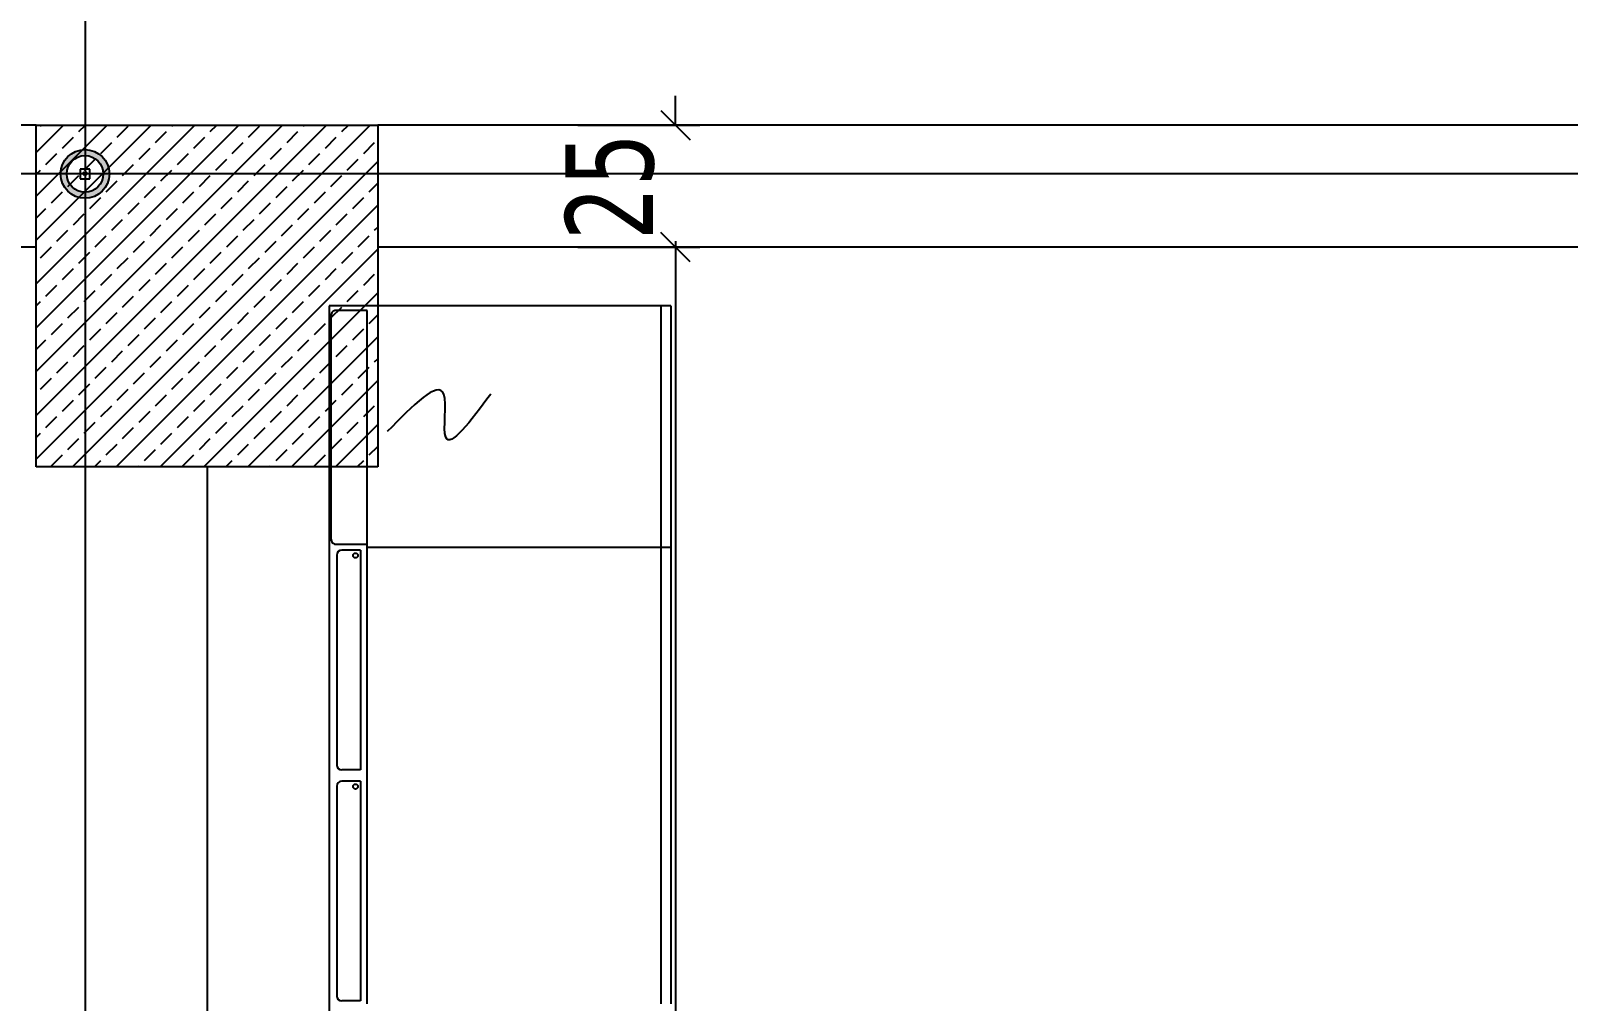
# Model space of a CAD drawing. Header units: millimetres. Extents: x 43168.9 to 43194.6, y -25545.1 to -25543.4.
# Drawn here: x 43170.3637 to 43170.4267, y -25543.8738 to -25543.8341 of the extents above; entities that cross this region are included whole.
import ezdxf

# ---------------------------------------------------------------- set-up
doc = ezdxf.new("R2010")
doc.units = ezdxf.units.MM
doc.header["$LTSCALE"] = 200
doc.linetypes.add('DASHDOT2', pattern=[0.5, 0.25, -0.125, 0, -0.125])
doc.linetypes.add('DIVIDE', pattern=[1.25, 0.5, -0.25, 0, -0.25, 0, -0.25])
for name, color, linetype in [('aks_sgh', 5, 'DASHDOT2'), ('duv_sgh', 4, 'Continuous'), ('kolon-b.a_sgh', 6, 'Continuous'), ('olcuic_sgh', 183, 'Continuous'), ('tarama-betonarme_sgh', 223, 'Continuous')]:
    doc.layers.add(name, color=color, linetype=linetype)
doc.styles.add('dim', font='VERDANA.TTF', dxfattribs={"width": 0.7})

msp = doc.modelspace()

# ---------------------------------------------------------------- hatches: boundary and pattern name
h = msp.add_hatch(color=256)
edge = h.paths.add_edge_path()
edge.add_arc((43170.365879, -25543.839919), 0.001, 0, 360)
edge = h.paths.add_edge_path(flags=16)
edge.add_arc((43170.365879, -25543.839919), 0.00075, 0, 360)
h = msp.add_hatch(color=256)
edge = h.paths.add_edge_path()
edge.add_arc((43170.365879, -25543.839919), 0.001, 0, 360)
edge = h.paths.add_edge_path(flags=16)
edge.add_arc((43170.365879, -25543.839919), 0.00075, 0, 360)

# ---------------------------------------------------------------- linework, layer by layer
at = {"color": 0, "linetype": 'ByBlock', "lineweight": -2}
for p, q in [((43170.389474, -25543.837319), (43170.390674, -25543.838519)), ((43170.366079, -25543.839719), (43170.365679, -25543.839719)), ((43170.365679, -25543.839719), (43170.365679, -25543.840119)), ((43170.366079, -25543.839719), (43170.365679, -25543.839719)), ((43170.365679, -25543.839719), (43170.365679, -25543.840119)), ((43170.365679, -25543.840119), (43170.366079, -25543.840119)), ((43170.365679, -25543.840119), (43170.366079, -25543.840119)), ((43170.36595, -25543.839849), (43170.365808, -25543.83999)), ((43170.36595, -25543.83999), (43170.365808, -25543.839849)), ((43170.36595, -25543.839849), (43170.365808, -25543.83999)), ((43170.36595, -25543.83999), (43170.365808, -25543.839849)), ((43170.366079, -25543.840119), (43170.366079, -25543.839719)), ((43170.366079, -25543.840119), (43170.366079, -25543.839719)), ((43170.390674, -25543.843519), (43170.389474, -25543.842319)), ((43170.390674, -25543.843519), (43170.389474, -25543.842319))]:
    msp.add_line(p, q, dxfattribs=at)
for p, q in [((43170.375879, -25543.845319), (43170.375879, -25543.873919)), ((43170.389879, -25543.845319), (43170.375879, -25543.845319)), ((43170.389479, -25543.845319), (43170.389479, -25543.873919)), ((43170.389879, -25543.845319), (43170.389879, -25543.873919)), ((43170.37596, -25543.854885), (43170.37596, -25543.845713)), ((43170.377448, -25543.845513), (43170.37616, -25543.845513)), ((43170.377448, -25543.873919), (43170.377448, -25543.845513)), ((43170.37616, -25543.855085), (43170.377448, -25543.855085)), ((43170.377163, -25543.85533, -0.0002), (43170.376399, -25543.85533, -0.0002)), ((43170.377163, -25543.85533, -0.0002), (43170.377163, -25543.864332, -0.0002)), ((43170.376199, -25543.85553, -0.0002), (43170.376199, -25543.864132, -0.0002)), ((43170.376609, -25543.864332, -0.0002), (43170.376399, -25543.864332, -0.0002)), ((43170.377163, -25543.864797, -0.0002), (43170.376399, -25543.864797, -0.0002)), ((43170.377163, -25543.864332, -0.0002), (43170.376609, -25543.864332, -0.0002)), ((43170.377163, -25543.864797, -0.0002), (43170.377163, -25543.873798, -0.0002)), ((43170.376199, -25543.864997, -0.0002), (43170.376199, -25543.873598, -0.0002)), ((43170.376609, -25543.873798, -0.0002), (43170.376399, -25543.873798, -0.0002)), ((43170.377163, -25543.873798, -0.0002), (43170.376609, -25543.873798, -0.0002))]:
    msp.add_line(p, q)
at = {"linetype": 'DIVIDE', "ltscale": 5}
msp.add_line((43170.389879, -25543.855219), (43170.377448, -25543.855219), dxfattribs=at)
at = {"color": 0, "linetype": 'Continuous', "lineweight": -2}
for radius in [0.001, 0.001, 0.00075, 0.00075]:
    msp.add_circle((43170.365879, -25543.839919), radius, dxfattribs=at)
for centre in [(43170.376966, -25543.855548), (43170.376966, -25543.865015)]:
    msp.add_circle(centre, 0.0001)
for centre, start, end in [((43170.37616, -25543.845713), 90, 180.07241), ((43170.37616, -25543.854885), 179.92759, 270), ((43170.376399, -25543.85553, -0.0002), 90, 180), ((43170.376399, -25543.864132, -0.0002), 180, 270), ((43170.376399, -25543.864997, -0.0002), 90, 180), ((43170.376399, -25543.873598, -0.0002), 180, 270)]:
    msp.add_arc(centre, 0.0002, start, end)
msp.add_open_spline([(43170.382503, -25543.848942), (43170.381671, -25543.850053), (43170.380263, -25543.851933), (43170.381022, -25543.847655), (43170.379312, -25543.849405), (43170.378267, -25543.850473)], degree=3, knots=[0, 0, 0, 0, 12.767561, 21.610459, 35.485369, 35.485369, 35.485369, 35.485369])
at = {"layer": 'aks_sgh'}
for p, q in [((43170.365879, -25543.740919), (43170.365879, -25544.789919)), ((43171.17088, -25543.839919), (43170.194878, -25543.839919))]:
    msp.add_line(p, q, dxfattribs=at)
at = {"layer": 'duv_sgh'}
for p, q in [((43170.363879, -25543.837919), (43170.343868, -25543.837919)), ((43170.514879, -25543.837919), (43170.377879, -25543.837919)), ((43170.363879, -25543.842919), (43170.343868, -25543.842919)), ((43170.510879, -25543.842919), (43170.377879, -25543.842919)), ((43170.370879, -25543.851919), (43170.370879, -25543.975919)), ((43170.375879, -25543.851919), (43170.375879, -25543.976006))]:
    msp.add_line(p, q, dxfattribs=at)
at = {"layer": 'kolon-b.a_sgh'}
for p, q in [((43170.390074, -25543.837919), (43170.390074, -25543.836719)), ((43170.363879, -25543.837919), (43170.377879, -25543.837919)), ((43170.363879, -25543.851919), (43170.363879, -25543.837919)), ((43170.377879, -25543.837919), (43170.377879, -25543.851919)), ((43170.386074, -25543.837919), (43170.391074, -25543.837919)), ((43170.386074, -25543.842919), (43170.391074, -25543.842919)), ((43170.390074, -25543.842919), (43170.390074, -25543.844119)), ((43170.377879, -25543.851919), (43170.363879, -25543.851919))]:
    msp.add_line(p, q, dxfattribs=at)
at = {"layer": 'olcuic_sgh'}
for p, q in [((43170.390074, -25543.842669), (43170.390074, -25544.346169)), ((43170.386074, -25543.842919), (43170.391074, -25543.842919))]:
    msp.add_line(p, q, dxfattribs=at)
at = {"layer": 'tarama-betonarme_sgh'}
for p, q in [((43170.363879, -25543.839036), (43170.364996, -25543.837919)), ((43170.363879, -25543.840832), (43170.366792, -25543.837919)), ((43170.363879, -25543.842628), (43170.368588, -25543.837919)), ((43170.363879, -25543.844424), (43170.370384, -25543.837919)), ((43170.363879, -25543.84622), (43170.37218, -25543.837919)), ((43170.363879, -25543.848016), (43170.373976, -25543.837919)), ((43170.363879, -25543.849812), (43170.375772, -25543.837919)), ((43170.363879, -25543.851608), (43170.377568, -25543.837919)), ((43170.364054, -25543.837963), (43170.364098, -25543.837919)), ((43170.364952, -25543.838861), (43170.365401, -25543.838412)), ((43170.365626, -25543.838188), (43170.365894, -25543.837919)), ((43170.367197, -25543.838412), (43170.367646, -25543.837963)), ((43170.368769, -25543.838637), (43170.369218, -25543.838188)), ((43170.369442, -25543.837963), (43170.369486, -25543.837919)), ((43170.37034, -25543.838861), (43170.370789, -25543.838412)), ((43170.371014, -25543.838188), (43170.371282, -25543.837919)), ((43170.372585, -25543.838412), (43170.373034, -25543.837963)), ((43170.374157, -25543.838637), (43170.374606, -25543.838188)), ((43170.37483, -25543.837963), (43170.374874, -25543.837919)), ((43170.375728, -25543.838861), (43170.376177, -25543.838412)), ((43170.376402, -25543.838188), (43170.37667, -25543.837919)), ((43170.366524, -25543.839086), (43170.366973, -25543.838637)), ((43170.368095, -25543.83931), (43170.368544, -25543.838861)), ((43170.371912, -25543.839086), (43170.372361, -25543.838637)), ((43170.373483, -25543.83931), (43170.373932, -25543.838861)), ((43170.3773, -25543.839086), (43170.377749, -25543.838637)), ((43170.364279, -25543.839535), (43170.364728, -25543.839086)), ((43170.365364, -25543.851919), (43170.377879, -25543.839405)), ((43170.36585, -25543.839759), (43170.366299, -25543.83931)), ((43170.367422, -25543.839984), (43170.367871, -25543.839535)), ((43170.369667, -25543.839535), (43170.370116, -25543.839086)), ((43170.371238, -25543.839759), (43170.371687, -25543.83931)), ((43170.37281, -25543.839984), (43170.373259, -25543.839535)), ((43170.375055, -25543.839535), (43170.375504, -25543.839086)), ((43170.376626, -25543.839759), (43170.377076, -25543.83931)), ((43170.363879, -25543.839934), (43170.364054, -25543.839759)), ((43170.365177, -25543.840433), (43170.365626, -25543.839984)), ((43170.366748, -25543.840657), (43170.367197, -25543.840208)), ((43170.368993, -25543.840208), (43170.369442, -25543.839759)), ((43170.370565, -25543.840433), (43170.371014, -25543.839984)), ((43170.372136, -25543.840657), (43170.372585, -25543.840208)), ((43170.374381, -25543.840208), (43170.37483, -25543.839759)), ((43170.375953, -25543.840433), (43170.376402, -25543.839984)), ((43170.377525, -25543.840657), (43170.377879, -25543.840303)), ((43170.364503, -25543.841106), (43170.364952, -25543.840657)), ((43170.366075, -25543.841331), (43170.366524, -25543.840882)), ((43170.36832, -25543.840882), (43170.368769, -25543.840433)), ((43170.369891, -25543.841106), (43170.37034, -25543.840657)), ((43170.371463, -25543.841331), (43170.371912, -25543.840882)), ((43170.373708, -25543.840882), (43170.374157, -25543.840433)), ((43170.375279, -25543.841106), (43170.375728, -25543.840657)), ((43170.376851, -25543.841331), (43170.3773, -25543.840882)), ((43170.363879, -25543.84173), (43170.364279, -25543.841331)), ((43170.365401, -25543.842004), (43170.36585, -25543.841555)), ((43170.36716, -25543.851919), (43170.377879, -25543.841201)), ((43170.367646, -25543.841555), (43170.368095, -25543.841106)), ((43170.369218, -25543.84178), (43170.369667, -25543.841331)), ((43170.370789, -25543.842004), (43170.371238, -25543.841555)), ((43170.373034, -25543.841555), (43170.373483, -25543.841106)), ((43170.374606, -25543.84178), (43170.375055, -25543.841331)), ((43170.376177, -25543.842004), (43170.376626, -25543.841555)), ((43170.364728, -25543.842678), (43170.365177, -25543.842229)), ((43170.366973, -25543.842229), (43170.367422, -25543.84178)), ((43170.368544, -25543.842453), (43170.368993, -25543.842004)), ((43170.370116, -25543.842678), (43170.370565, -25543.842229)), ((43170.372361, -25543.842229), (43170.37281, -25543.84178)), ((43170.373932, -25543.842453), (43170.374381, -25543.842004)), ((43170.375504, -25543.842678), (43170.375953, -25543.842229)), ((43170.377749, -25543.842229), (43170.377879, -25543.842099)), ((43170.366299, -25543.842902), (43170.366748, -25543.842453)), ((43170.367871, -25543.843127), (43170.36832, -25543.842678)), ((43170.371687, -25543.842902), (43170.372136, -25543.842453)), ((43170.373259, -25543.843127), (43170.373708, -25543.842678)), ((43170.377076, -25543.842902), (43170.377525, -25543.842453)), ((43170.364054, -25543.843351), (43170.364503, -25543.842902)), ((43170.365626, -25543.843576), (43170.366075, -25543.843127)), ((43170.367197, -25543.8438), (43170.367646, -25543.843351)), ((43170.368956, -25543.851919), (43170.377879, -25543.842997)), ((43170.369442, -25543.843351), (43170.369891, -25543.842902)), ((43170.371014, -25543.843576), (43170.371463, -25543.843127)), ((43170.372585, -25543.8438), (43170.373034, -25543.843351)), ((43170.37483, -25543.843351), (43170.375279, -25543.842902)), ((43170.376402, -25543.843576), (43170.376851, -25543.843127)), ((43170.364952, -25543.844249), (43170.365401, -25543.8438)), ((43170.366524, -25543.844474), (43170.366973, -25543.844025)), ((43170.368769, -25543.844025), (43170.369218, -25543.843576)), ((43170.37034, -25543.844249), (43170.370789, -25543.8438)), ((43170.371912, -25543.844474), (43170.372361, -25543.844025)), ((43170.374157, -25543.844025), (43170.374606, -25543.843576)), ((43170.375728, -25543.844249), (43170.376177, -25543.8438)), ((43170.3773, -25543.844474), (43170.377749, -25543.844025)), ((43170.364279, -25543.844923), (43170.364728, -25543.844474)), ((43170.36585, -25543.845147), (43170.366299, -25543.844698)), ((43170.368095, -25543.844698), (43170.368544, -25543.844249)), ((43170.369667, -25543.844923), (43170.370116, -25543.844474)), ((43170.371238, -25543.845147), (43170.371687, -25543.844698)), ((43170.373483, -25543.844698), (43170.373932, -25543.844249)), ((43170.375055, -25543.844923), (43170.375504, -25543.844474)), ((43170.376626, -25543.845147), (43170.377076, -25543.844698)), ((43170.363879, -25543.845322), (43170.364054, -25543.845147)), ((43170.365177, -25543.845821), (43170.365626, -25543.845372)), ((43170.367422, -25543.845372), (43170.367871, -25543.844923)), ((43170.368993, -25543.845596), (43170.369442, -25543.845147)), ((43170.370565, -25543.845821), (43170.371014, -25543.845372)), ((43170.370752, -25543.851919), (43170.377879, -25543.844793)), ((43170.37281, -25543.845372), (43170.373259, -25543.844923)), ((43170.374381, -25543.845596), (43170.37483, -25543.845147)), ((43170.375953, -25543.845821), (43170.376402, -25543.845372)), ((43170.366748, -25543.846045), (43170.367197, -25543.845596)), ((43170.36832, -25543.84627), (43170.368769, -25543.845821)), ((43170.372136, -25543.846045), (43170.372585, -25543.845596)), ((43170.373708, -25543.84627), (43170.374157, -25543.845821)), ((43170.377525, -25543.846045), (43170.377879, -25543.845691)), ((43170.364503, -25543.846494), (43170.364952, -25543.846045)), ((43170.366075, -25543.846719), (43170.366524, -25543.84627)), ((43170.367646, -25543.846943), (43170.368095, -25543.846494)), ((43170.369891, -25543.846494), (43170.37034, -25543.846045)), ((43170.371463, -25543.846719), (43170.371912, -25543.84627)), ((43170.372548, -25543.851919), (43170.377879, -25543.846589)), ((43170.373034, -25543.846943), (43170.373483, -25543.846494)), ((43170.375279, -25543.846494), (43170.375728, -25543.846045)), ((43170.376851, -25543.846719), (43170.3773, -25543.84627)), ((43170.363879, -25543.847118), (43170.364279, -25543.846719)), ((43170.365401, -25543.847392), (43170.36585, -25543.846943)), ((43170.366973, -25543.847617), (43170.367422, -25543.847168)), ((43170.369218, -25543.847168), (43170.369667, -25543.846719)), ((43170.370789, -25543.847392), (43170.371238, -25543.846943)), ((43170.372361, -25543.847617), (43170.37281, -25543.847168)), ((43170.374606, -25543.847168), (43170.375055, -25543.846719)), ((43170.376177, -25543.847392), (43170.376626, -25543.846943)), ((43170.364728, -25543.848066), (43170.365177, -25543.847617)), ((43170.366299, -25543.84829), (43170.366748, -25543.847841)), ((43170.368544, -25543.847841), (43170.368993, -25543.847392)), ((43170.370116, -25543.848066), (43170.370565, -25543.847617)), ((43170.371687, -25543.84829), (43170.372136, -25543.847841)), ((43170.373932, -25543.847841), (43170.374381, -25543.847392)), ((43170.375504, -25543.848066), (43170.375953, -25543.847617)), ((43170.377076, -25543.84829), (43170.377525, -25543.847841)), ((43170.377749, -25543.847617), (43170.377879, -25543.847487)), ((43170.364054, -25543.848739), (43170.364503, -25543.84829)), ((43170.365626, -25543.848964), (43170.366075, -25543.848515)), ((43170.367871, -25543.848515), (43170.36832, -25543.848066)), ((43170.369442, -25543.848739), (43170.369891, -25543.84829)), ((43170.371014, -25543.848964), (43170.371463, -25543.848515)), ((43170.373259, -25543.848515), (43170.373708, -25543.848066)), ((43170.374344, -25543.851919), (43170.377879, -25543.848385)), ((43170.37483, -25543.848739), (43170.375279, -25543.84829)), ((43170.376402, -25543.848964), (43170.376851, -25543.848515)), ((43170.367197, -25543.849188), (43170.367646, -25543.848739)), ((43170.368769, -25543.849413), (43170.369218, -25543.848964)), ((43170.372585, -25543.849188), (43170.373034, -25543.848739)), ((43170.374157, -25543.849413), (43170.374606, -25543.848964)), ((43170.364952, -25543.849637), (43170.365401, -25543.849188)), ((43170.366524, -25543.849862), (43170.366973, -25543.849413)), ((43170.368095, -25543.850086), (43170.368544, -25543.849637)), ((43170.37034, -25543.849637), (43170.370789, -25543.849188)), ((43170.371912, -25543.849862), (43170.372361, -25543.849413)), ((43170.373483, -25543.850086), (43170.373932, -25543.849637)), ((43170.375728, -25543.849637), (43170.376177, -25543.849188)), ((43170.3773, -25543.849862), (43170.377749, -25543.849413)), ((43170.364279, -25543.850311), (43170.364728, -25543.849862)), ((43170.36585, -25543.850535), (43170.366299, -25543.850086)), ((43170.367422, -25543.85076), (43170.367871, -25543.850311)), ((43170.369667, -25543.850311), (43170.370116, -25543.849862)), ((43170.371238, -25543.850535), (43170.371687, -25543.850086)), ((43170.37281, -25543.85076), (43170.373259, -25543.850311)), ((43170.375055, -25543.850311), (43170.375504, -25543.849862)), ((43170.37614, -25543.851919), (43170.377879, -25543.850181)), ((43170.376626, -25543.850535), (43170.377076, -25543.850086)), ((43170.363879, -25543.85071), (43170.364054, -25543.850535)), ((43170.365177, -25543.851209), (43170.365626, -25543.85076)), ((43170.366748, -25543.851433), (43170.367197, -25543.850984)), ((43170.368993, -25543.850984), (43170.369442, -25543.850535)), ((43170.370565, -25543.851209), (43170.371014, -25543.85076)), ((43170.372136, -25543.851433), (43170.372585, -25543.850984)), ((43170.374381, -25543.850984), (43170.37483, -25543.850535)), ((43170.375953, -25543.851209), (43170.376402, -25543.85076)), ((43170.364503, -25543.851882), (43170.364952, -25543.851433)), ((43170.366262, -25543.851919), (43170.366524, -25543.851658)), ((43170.36832, -25543.851658), (43170.368769, -25543.851209)), ((43170.369891, -25543.851882), (43170.37034, -25543.851433)), ((43170.37165, -25543.851919), (43170.371912, -25543.851658)), ((43170.373708, -25543.851658), (43170.374157, -25543.851209)), ((43170.375279, -25543.851882), (43170.375728, -25543.851433)), ((43170.377038, -25543.851919), (43170.3773, -25543.851658)), ((43170.377525, -25543.851433), (43170.377879, -25543.851079)), ((43170.368058, -25543.851919), (43170.368095, -25543.851882)), ((43170.373446, -25543.851919), (43170.373483, -25543.851882))]:
    msp.add_line(p, q, dxfattribs=at)

# ---------------------------------------------------------------- texts
at = {"layer": 'kolon-b.a_sgh', "color": 2, "style": 'dim', "width": 0.7}
msp.add_text('25', height=0.0036, rotation=90, dxfattribs=at).set_placement((43170.389161, -25543.842636))

doc.saveas('drawing.dxf')
